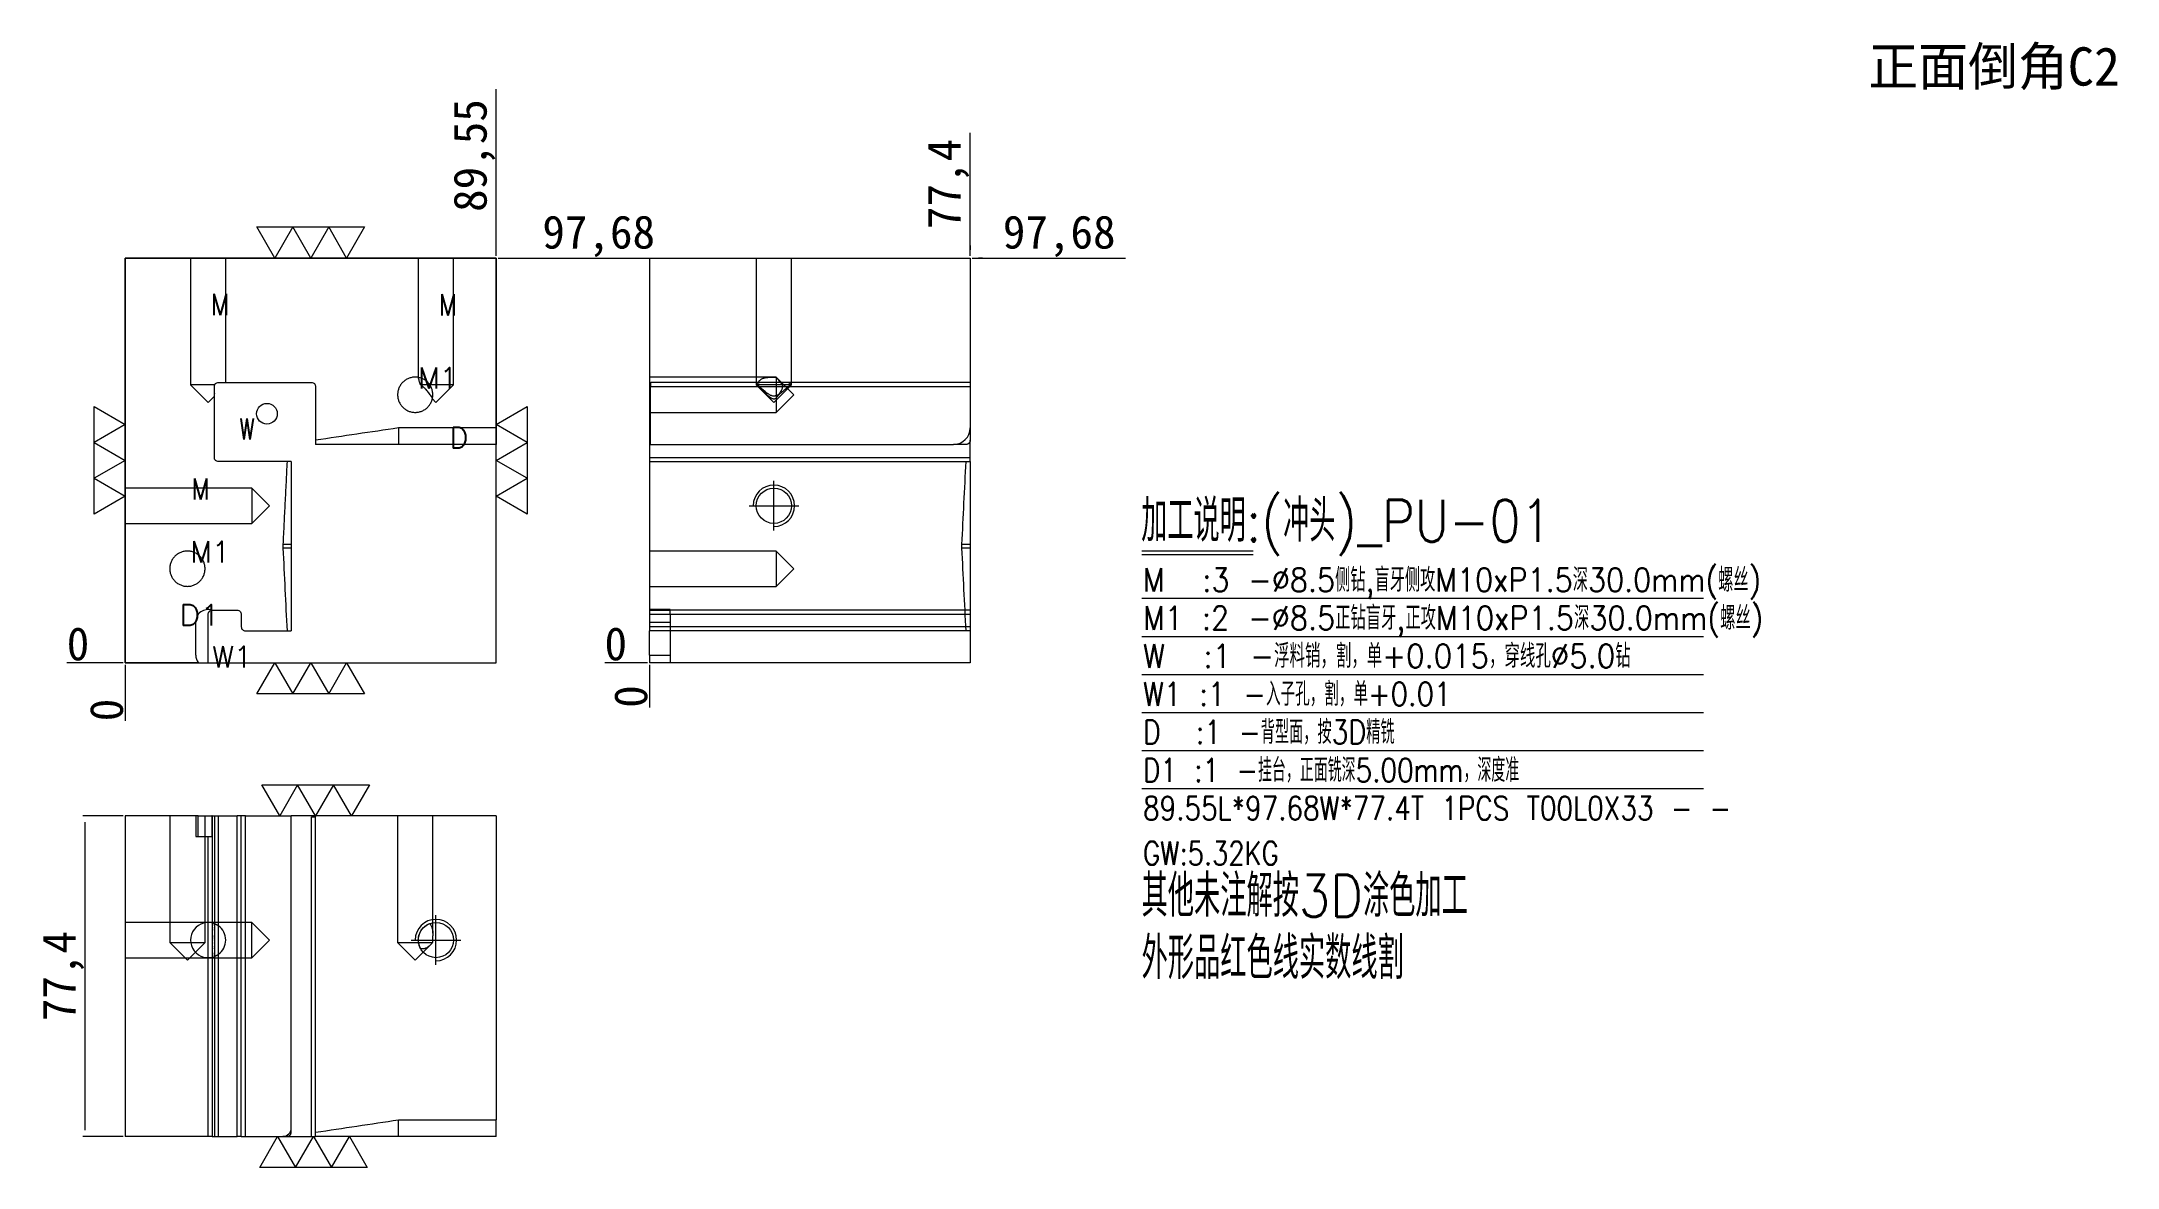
# Model space of a CAD drawing. Header units: millimetres. Extents: x 10315 to 10817, y 54673 to 54944.
import ezdxf
from ezdxf.enums import TextEntityAlignment as Align

# ---------------------------------------------------------------- set-up
doc = ezdxf.new("R2010")
doc.units = ezdxf.units.MM
doc.linetypes.add('CENTER', pattern=[0])
doc.linetypes.add('DASHED', pattern=[0])
for name, color, linetype in [('dim', 4, 'Continuous'), ('PUNCH', 2, 'Continuous'), ('PUNCH_W', 1, 'Continuous')]:
    doc.layers.add(name, color=color, linetype=linetype)
doc.styles.add('_PUG_ERP', font='txt')
doc.styles.add('chinesef_fs', font='txt.shx', dxfattribs={"bigfont": 'gbcbig.shx'})
doc.dimstyles.new('_PUG_ERP', dxfattribs={"dimtxt": 8, "dimasz": 1.5, "dimexe": 0.5, "dimexo": 0.5, "dimgap": 0.5, "dimtad": 1, "dimtxsty": '_PUG_ERP', "dimblk": 'CLOSEDBLANK', "dimcen": 0, "dimclrd": 4, "dimclre": 4, "dimclrt": 3, "dimazin": 3, "dimtfac": 1, "dimtmove": 0, "dimatfit": 3, "dimldrblk": 'CLOSEDBLANK', "dimlwd": 9, "dimlwe": 9})

# ---------------------------------------------------------------- blocks, each defined once
blk = doc.blocks.new('*D733')
at = {"layer": 'Defpoints', "color": 0}
for p in [(10425.09, 54892.19), (10433.34, 54892.19), (10335.54, 54794.51)]:
    blk.add_point(p, dxfattribs=at)
at = {"layer": 'dim', "color": 4, "lineweight": 9}
for p, q in [((10425.59, 54892.19), (10428.09, 54892.19)), ((10428.09, 54892.19), (10430.34, 54892.19)), ((10430.34, 54892.19), (10465.84, 54892.19))]:
    blk.add_line(p, q, dxfattribs=at)
at = {"layer": 'dim', "color": 3, "lineweight": 13, "insert": (10449.84, 54897.45), "char_height": 8, "attachment_point": 5, "style": '_PUG_ERP'}
blk.add_mtext('97,68', dxfattribs=at)
blk = doc.blocks.new('_ClosedBlank')
blk = doc.blocks.new('*D734')
at = {"layer": 'Defpoints', "color": 0}
for p in [(10327.29, 54794.51), (10335.54, 54794.51), (10335.54, 54794.51)]:
    blk.add_point(p, dxfattribs=at)
at = {"layer": 'dim', "color": 4, "lineweight": 9}
blk.add_line((10335.04, 54794.51), (10321.45, 54794.51), dxfattribs=at)
at = {"layer": 'dim', "color": 3, "lineweight": 13, "insert": (10324.12, 54799.01), "char_height": 8, "attachment_point": 5, "style": '_PUG_ERP'}
blk.add_mtext('0', dxfattribs=at)
blk = doc.blocks.new('*D735')
at = {"layer": 'Defpoints', "color": 0}
for p in [(10335.54, 54794.51), (10335.54, 54794.51), (10335.54, 54786.26)]:
    blk.add_point(p, dxfattribs=at)
at = {"layer": 'dim', "color": 4, "lineweight": 9}
blk.add_line((10335.54, 54794.01), (10335.54, 54780.43), dxfattribs=at)
at = {"layer": 'dim', "color": 3, "lineweight": 13, "insert": (10331.04, 54783.09), "char_height": 8, "attachment_point": 5, "rotation": 90, "style": '_PUG_ERP'}
blk.add_mtext('0', dxfattribs=at)
blk = doc.blocks.new('*D736')
at = {"layer": 'Defpoints', "color": 0}
for p in [(10425.09, 54900.44), (10425.09, 54892.19), (10335.54, 54794.51)]:
    blk.add_point(p, dxfattribs=at)
at = {"layer": 'dim', "color": 4, "lineweight": 9}
blk.add_line((10425.09, 54892.69), (10425.09, 54932.94), dxfattribs=at)
at = {"layer": 'dim', "color": 3, "lineweight": 13, "insert": (10419.82, 54916.94), "char_height": 8, "attachment_point": 5, "rotation": 90, "style": '_PUG_ERP'}
blk.add_mtext('89,55', dxfattribs=at)
blk = doc.blocks.new('*D737')
at = {"layer": 'Defpoints', "color": 0}
for p in [(10539.52, 54892.19), (10544.52, 54892.19), (10462.12, 54794.51)]:
    blk.add_point(p, dxfattribs=at)
at = {"layer": 'dim', "color": 4, "lineweight": 9}
for p, q in [((10540.02, 54892.19), (10542.52, 54892.19)), ((10542.52, 54892.19), (10541.52, 54892.19)), ((10541.52, 54892.19), (10577.02, 54892.19))]:
    blk.add_line(p, q, dxfattribs=at)
at = {"layer": 'dim', "color": 3, "lineweight": 13, "insert": (10561.02, 54897.45), "char_height": 8, "attachment_point": 5, "style": '_PUG_ERP'}
blk.add_mtext('97,68', dxfattribs=at)
blk = doc.blocks.new('*D738')
at = {"layer": 'Defpoints', "color": 0}
for p in [(10457.12, 54794.51), (10462.12, 54794.51), (10462.12, 54794.51)]:
    blk.add_point(p, dxfattribs=at)
at = {"layer": 'dim', "color": 4, "lineweight": 9}
blk.add_line((10461.62, 54794.51), (10451.29, 54794.51), dxfattribs=at)
at = {"layer": 'dim', "color": 3, "lineweight": 13, "insert": (10453.96, 54799.01), "char_height": 8, "attachment_point": 5, "style": '_PUG_ERP'}
blk.add_mtext('0', dxfattribs=at)
blk = doc.blocks.new('*D739')
at = {"layer": 'Defpoints', "color": 0}
for p in [(10462.12, 54794.51), (10462.12, 54794.51), (10462.12, 54789.51)]:
    blk.add_point(p, dxfattribs=at)
at = {"layer": 'dim', "color": 4, "lineweight": 9}
blk.add_line((10462.12, 54794.01), (10462.12, 54783.68), dxfattribs=at)
at = {"layer": 'dim', "color": 3, "lineweight": 13, "insert": (10457.62, 54786.34), "char_height": 8, "attachment_point": 5, "rotation": 90, "style": '_PUG_ERP'}
blk.add_mtext('0', dxfattribs=at)
blk = doc.blocks.new('*D740')
at = {"layer": 'Defpoints', "color": 0}
for p in [(10539.52, 54897.19), (10539.52, 54892.19), (10462.12, 54794.51)]:
    blk.add_point(p, dxfattribs=at)
at = {"layer": 'dim', "color": 4, "lineweight": 9}
for p, q in [((10539.52, 54894.19), (10539.52, 54922.45)), ((10539.52, 54892.69), (10539.52, 54895.19)), ((10539.52, 54895.19), (10539.52, 54894.19))]:
    blk.add_line(p, q, dxfattribs=at)
at = {"layer": 'dim', "color": 3, "lineweight": 13, "insert": (10534.26, 54910.07), "char_height": 8, "attachment_point": 5, "rotation": 90, "style": '_PUG_ERP'}
blk.add_mtext('77,4', dxfattribs=at)
blk = doc.blocks.new('*D741')
at = {"layer": 'Defpoints', "color": 0}
for p in [(10325.82, 54757.54), (10335.54, 54757.54), (10335.54, 54680.14)]:
    blk.add_point(p, dxfattribs=at)
at = {"layer": 'PUNCH_W', "color": 4, "lineweight": 9}
for p, q in [((10335.04, 54757.54), (10325.32, 54757.54)), ((10325.82, 54681.64), (10325.82, 54756.04)), ((10335.04, 54680.14), (10325.32, 54680.14))]:
    blk.add_line(p, q, dxfattribs=at)
at = {"layer": 'PUNCH_W', "color": 3, "lineweight": 13, "insert": (10320.56, 54718.84), "char_height": 8, "attachment_point": 5, "rotation": 90, "style": '_PUG_ERP'}
blk.add_mtext('77,4', dxfattribs=at)

msp = doc.modelspace()

# ---------------------------------------------------------------- linework, layer by layer
at = {"layer": 'dim', "color": 8, "linetype": 'Continuous', "lineweight": 18}
for p, q in [((10580.961, 54821.493), (10607.818, 54821.493)), ((10580.961, 54820.645), (10607.818, 54820.645)), ((10580.961, 54810.048), (10716.556, 54810.048)), ((10580.961, 54800.864), (10716.556, 54800.864)), ((10580.961, 54791.681), (10716.556, 54791.681)), ((10580.961, 54782.498), (10716.556, 54782.498)), ((10580.961, 54773.315), (10716.556, 54773.315)), ((10580.961, 54764.132), (10716.556, 54764.132))]:
    msp.add_line(p, q, dxfattribs=at)
at = {"layer": 'dim', "lineweight": 13}
for points in [[(10393.302, 54899.69), (10388.972, 54892.19), (10384.642, 54899.69), (10380.311, 54892.19), (10375.981, 54899.69), (10371.651, 54892.19), (10367.321, 54899.69), (10393.302, 54899.69)], [(10328.036, 54856.341), (10335.536, 54852.011), (10328.036, 54847.681), (10335.536, 54843.351), (10328.036, 54839.021), (10335.536, 54834.69), (10328.036, 54830.36), (10328.036, 54856.341)], [(10432.586, 54830.361), (10425.086, 54834.691), (10432.586, 54839.021), (10425.086, 54843.351), (10432.586, 54847.681), (10425.086, 54852.011), (10432.586, 54856.341), (10432.586, 54830.361)], [(10367.321, 54787.011), (10371.651, 54794.511), (10375.981, 54787.011), (10380.311, 54794.511), (10384.642, 54787.011), (10388.972, 54794.511), (10393.302, 54787.011), (10367.321, 54787.011)], [(10394.471, 54765.04), (10390.141, 54757.54), (10385.811, 54765.04), (10381.481, 54757.54), (10377.15, 54765.04), (10372.82, 54757.54), (10368.49, 54765.04), (10394.471, 54765.04)], [(10367.986, 54672.64), (10372.316, 54680.14), (10376.646, 54672.64), (10380.976, 54680.14), (10385.307, 54672.64), (10389.637, 54680.14), (10393.967, 54672.64), (10367.986, 54672.64)]]:
    msp.add_lwpolyline(points, close=True, dxfattribs=at)
at = {"layer": 'dim', "color": 252, "linetype": 'DASHED', "lineweight": 13, "ltscale": 0.2}
msp.add_lwpolyline([(10335.536, 54794.511), (10425.086, 54794.511), (10425.086, 54892.191), (10335.536, 54892.191)], close=True, dxfattribs=at)
at = {"layer": 'PUNCH', "color": 223, "linetype": 'Continuous', "lineweight": 18}
for p, q in [((10335.536, 54794.511), (10335.536, 54892.19)), ((10335.536, 54892.19), (10425.086, 54892.19)), ((10425.086, 54892.19), (10425.086, 54847.19)), ((10462.124, 54892.19), (10539.524, 54892.19)), ((10462.124, 54892.19), (10462.124, 54847.19)), ((10462.124, 54847.19), (10462.124, 54844.05)), ((10462.124, 54844.05), (10462.124, 54843.05)), ((10462.124, 54843.05), (10462.124, 54802.19)), ((10462.124, 54796.326), (10462.124, 54802.19)), ((10353.147, 54794.511), (10335.536, 54794.511)), ((10353.147, 54794.511), (10355.536, 54794.511)), ((10462.124, 54796.326), (10462.124, 54794.511)), ((10467.124, 54794.511), (10462.124, 54794.511)), ((10539.524, 54794.511), (10467.124, 54794.511)), ((10353.147, 54757.54), (10335.536, 54757.54)), ((10335.536, 54757.54), (10335.536, 54680.14)), ((10353.147, 54757.54), (10356.442, 54757.54)), ((10356.536, 54757.54), (10356.442, 54757.54)), ((10356.536, 54757.54), (10362.536, 54757.54)), ((10363.536, 54757.54), (10362.536, 54757.54)), ((10364.536, 54757.54), (10363.536, 54757.54)), ((10364.536, 54757.54), (10375.586, 54757.54)), ((10381.481, 54757.54), (10375.586, 54757.54)), ((10425.086, 54757.54), (10381.481, 54757.54)), ((10425.086, 54757.54), (10425.086, 54684.14)), ((10425.086, 54680.14), (10425.086, 54684.14))]:
    msp.add_line(p, q, dxfattribs=at)
at = {"layer": 'PUNCH', "color": 5, "linetype": 'DASHED', "lineweight": 13, "ltscale": 0.35253}
for p, q in [((10351.283, 54892.191), (10351.283, 54861.611)), ((10359.789, 54862.162), (10359.789, 54892.191)), ((10406.283, 54892.191), (10406.283, 54863.376)), ((10414.789, 54861.611), (10414.789, 54892.191)), ((10487.871, 54892.191), (10487.871, 54861.611)), ((10496.377, 54861.611), (10496.377, 54892.191)), ((10492.704, 54863.442), (10462.124, 54863.442)), ((10496.957, 54859.189), (10492.704, 54863.442)), ((10492.704, 54863.442), (10492.704, 54863.369)), ((10351.283, 54861.611), (10355.536, 54857.358)), ((10357.143, 54861.611), (10351.283, 54861.611)), ((10355.536, 54857.358), (10357.036, 54858.858)), ((10409.033, 54861.611), (10409.022, 54861.611)), ((10414.789, 54861.611), (10409.033, 54861.611)), ((10410.536, 54857.358), (10414.789, 54861.611)), ((10487.871, 54861.611), (10492.124, 54857.358)), ((10496.377, 54861.611), (10487.871, 54861.611)), ((10492.124, 54857.358), (10496.377, 54861.611)), ((10492.704, 54863.369), (10492.704, 54858.368)), ((10492.704, 54854.936), (10496.957, 54859.189)), ((10409.677, 54858.217), (10410.536, 54857.358)), ((10462.124, 54854.936), (10492.704, 54854.936)), ((10492.704, 54858.368), (10492.704, 54854.936)), ((10366.116, 54836.644), (10335.536, 54836.644)), ((10370.369, 54832.391), (10366.116, 54836.644)), ((10366.116, 54836.644), (10366.116, 54828.138)), ((10366.116, 54828.138), (10370.369, 54832.391)), ((10335.536, 54828.138), (10366.116, 54828.138)), ((10492.704, 54821.444), (10462.124, 54821.444)), ((10496.957, 54817.191), (10492.704, 54821.444)), ((10492.704, 54821.444), (10492.704, 54812.938)), ((10492.704, 54812.938), (10496.957, 54817.191)), ((10462.124, 54812.938), (10492.704, 54812.938)), ((10346.283, 54757.54), (10346.283, 54726.96)), ((10354.789, 54726.96), (10354.789, 54757.54)), ((10401.283, 54757.54), (10401.283, 54726.96)), ((10409.789, 54729.212), (10409.789, 54757.54)), ((10366.116, 54731.793), (10335.536, 54731.793)), ((10370.369, 54727.54), (10366.116, 54731.793)), ((10366.116, 54723.287), (10366.116, 54731.793)), ((10335.536, 54723.287), (10366.116, 54723.287)), ((10346.283, 54726.96), (10350.536, 54722.707)), ((10346.283, 54726.96), (10354.789, 54726.96)), ((10350.536, 54722.707), (10354.789, 54726.96)), ((10366.116, 54723.287), (10370.369, 54727.54)), ((10401.283, 54726.96), (10405.536, 54722.707)), ((10401.283, 54726.96), (10409.709, 54726.96)), ((10405.536, 54722.707), (10409.16, 54726.331))]:
    msp.add_line(p, q, dxfattribs=at)
at = {"layer": 'PUNCH', "color": 2, "linetype": 'Continuous', "lineweight": 18}
for p, q in [((10539.524, 54892.19), (10539.524, 54851.19)), ((10539.524, 54844.05), (10539.524, 54848.19)), ((10539.524, 54843.05), (10539.524, 54844.05)), ((10539.524, 54823.05), (10537.524, 54823.05)), ((10539.524, 54822.19), (10537.524, 54822.19)), ((10539.524, 54823.05), (10539.524, 54822.19)), ((10467.124, 54802.19), (10467.124, 54794.511)), ((10539.524, 54802.19), (10539.524, 54794.511)), ((10353.147, 54752.54), (10355.536, 54752.54)), ((10355.536, 54752.54), (10356.442, 54752.54)), ((10401.476, 54680.14), (10401.476, 54684.14)), ((10355.536, 54680.14), (10335.536, 54680.14)), ((10356.536, 54680.14), (10355.536, 54680.14)), ((10356.536, 54680.14), (10362.536, 54680.14)), ((10363.536, 54680.14), (10362.536, 54680.14)), ((10363.536, 54680.14), (10364.536, 54680.14)), ((10364.536, 54680.14), (10374.586, 54680.14)), ((10374.591, 54680.14), (10374.587, 54680.14)), ((10374.591, 54680.14), (10380.476, 54680.14)), ((10380.476, 54680.14), (10381.476, 54680.14)), ((10425.086, 54680.14), (10401.476, 54680.14))]:
    msp.add_line(p, q, dxfattribs=at)
at = {"layer": 'PUNCH', "color": 5, "linetype": 'Continuous', "lineweight": 18}
msp.add_line((10409.022, 54861.611), (10406.831, 54861.611), dxfattribs=at)
at = {"layer": 'PUNCH', "color": 155, "linetype": 'DASHED', "lineweight": 13, "ltscale": 0.35253}
for p, q in [((10462.384, 54861.162), (10462.124, 54861.162)), ((10462.284, 54862.162), (10462.284, 54847.19)), ((10462.384, 54861.162), (10539.524, 54861.162)), ((10425.086, 54851.19), (10401.476, 54851.19)), ((10373.586, 54823.05), (10373.586, 54822.19)), ((10462.124, 54806.19), (10539.524, 54806.19)), ((10462.124, 54804.326), (10467.124, 54804.326)), ((10539.524, 54803.19), (10462.124, 54803.19)), ((10358.036, 54680.14), (10358.036, 54757.54))]:
    msp.add_line(p, q, dxfattribs=at)
at = {"layer": 'PUNCH', "color": 2, "linetype": 'DASHED', "lineweight": 13, "ltscale": 0.35253}
for p, q in [((10401.476, 54851.19), (10401.476, 54847.19)), ((10375.586, 54823.05), (10373.586, 54823.05)), ((10375.586, 54822.19), (10373.586, 54822.19)), ((10467.124, 54807.186), (10467.124, 54807.326)), ((10467.124, 54806.19), (10467.124, 54807.186)), ((10467.124, 54806.19), (10467.124, 54802.19)), ((10352.536, 54752.54), (10353.147, 54752.54)), ((10374.586, 54680.14), (10374.591, 54680.14))]:
    msp.add_line(p, q, dxfattribs=at)
at = {"layer": 'PUNCH', "color": 155, "linetype": 'Continuous', "lineweight": 18}
for p, q in [((10462.124, 54844.05), (10539.524, 54844.05)), ((10537.524, 54822.19), (10537.524, 54823.05)), ((10462.124, 54796.326), (10467.124, 54796.326)), ((10356.536, 54757.54), (10356.536, 54680.14)), ((10362.536, 54680.14), (10362.536, 54757.54)), ((10364.536, 54680.14), (10364.536, 54757.54)), ((10380.476, 54680.14), (10380.476, 54757.28)), ((10401.476, 54684.14), (10425.086, 54684.14))]:
    msp.add_line(p, q, dxfattribs=at)
at = {"layer": 'PUNCH', "color": 31, "linetype": 'Continuous', "lineweight": 18}
for p, q in [((10352.536, 54796.326), (10352.536, 54804.326)), ((10353.147, 54752.54), (10353.147, 54757.54)), ((10356.442, 54757.54), (10356.442, 54752.54))]:
    msp.add_line(p, q, dxfattribs=at)
at = {"layer": 'PUNCH', "color": 31, "linetype": 'DASHED', "lineweight": 13, "ltscale": 0.35253}
for p, q in [((10467.124, 54807.326), (10462.124, 54807.326)), ((10352.536, 54757.54), (10352.536, 54752.54))]:
    msp.add_line(p, q, dxfattribs=at)
at = {"layer": 'PUNCH', "color": 42, "linetype": 'Continuous', "lineweight": 18}
msp.add_circle((10369.736, 54854.611), 2.5, dxfattribs=at)
at = {"layer": 'PUNCH', "color": 30, "linetype": 'DASHED', "lineweight": 13, "ltscale": 0.35253}
for centre in [(10492.124, 54832.391), (10410.536, 54727.54)]:
    msp.add_circle(centre, 4.253, dxfattribs=at)
at = {"layer": 'PUNCH', "color": 2, "linetype": 'Continuous', "lineweight": 18}
msp.add_arc((10535.524, 54851.19), 4, 270, 0, dxfattribs=at)
at = {"layer": 'PUNCH', "color": 30, "linetype": 'DASHED', "lineweight": 13, "ltscale": 0.35253}
for centre in [(10492.124, 54832.391), (10410.536, 54727.54)]:
    msp.add_arc(centre, 5, 270, 180, dxfattribs=at)
at = {"layer": 'PUNCH', "color": 31, "linetype": 'Continuous', "lineweight": 18}
for centre, start, end in [((10355.536, 54804.326), 72.42673, 180), ((10355.536, 54796.326), 180, 217.21551)]:
    msp.add_arc(centre, 3, start, end, dxfattribs=at)
at = {"layer": 'PUNCH', "color": 5, "linetype": 'DASHED', "lineweight": 13, "ltscale": 0.35253}
msp.add_arc((10355.536, 54727.54), 4.253, 306.00309, 53.99691, dxfattribs=at)
at = {"layer": 'PUNCH', "color": 2, "linetype": 'DASHED', "lineweight": 13, "ltscale": 0.35253}
msp.add_arc((10373.586, 54682.14), 2, 270, 0, dxfattribs=at)
at = {"layer": 'PUNCH', "color": 5, "linetype": 'Continuous', "lineweight": 18}
for points, knots in [([(10409.789, 54859.189), (10409.789, 54859.049), (10409.776, 54858.771), (10409.715, 54858.358), (10409.613, 54857.953), (10409.472, 54857.559), (10409.293, 54857.18), (10409.079, 54856.822), (10408.83, 54856.487), (10408.548, 54856.177), (10408.239, 54855.896), (10407.904, 54855.647), (10407.545, 54855.432), (10407.167, 54855.254), (10406.773, 54855.112), (10406.368, 54855.01), (10405.955, 54854.95), (10405.536, 54854.93), (10405.118, 54854.949), (10404.705, 54855.01), (10404.3, 54855.112), (10403.906, 54855.254), (10403.528, 54855.432), (10403.169, 54855.646), (10402.834, 54855.895), (10402.524, 54856.177), (10402.243, 54856.487), (10401.994, 54856.822), (10401.779, 54857.18), (10401.601, 54857.559), (10401.459, 54857.953), (10401.358, 54858.358), (10401.297, 54858.771), (10401.277, 54859.189), (10401.297, 54859.607), (10401.357, 54860.02), (10401.459, 54860.425), (10401.601, 54860.819), (10401.779, 54861.198), (10401.994, 54861.556), (10402.243, 54861.891), (10402.524, 54862.201), (10402.834, 54862.483), (10403.169, 54862.732), (10403.527, 54862.946), (10403.906, 54863.125), (10404.3, 54863.266), (10404.705, 54863.368), (10405.118, 54863.429), (10405.536, 54863.449), (10405.954, 54863.429), (10406.367, 54863.368), (10406.772, 54863.266), (10407.166, 54863.125), (10407.545, 54862.946), (10407.903, 54862.732), (10408.238, 54862.483), (10408.548, 54862.201), (10408.83, 54861.892), (10409.079, 54861.557), (10409.293, 54861.198), (10409.472, 54860.819), (10409.613, 54860.425), (10409.715, 54860.021), (10409.776, 54859.608), (10409.789, 54859.329), (10409.789, 54859.189)], [0, 0, 0, 0, 0.0156975, 0.0312449, 0.0467948, 0.0624998, 0.0781937, 0.0937398, 0.109291, 0.1249998, 0.1406937, 0.1562398, 0.171791, 0.1874998, 0.2031937, 0.2187398, 0.234291, 0.2499998, 0.2656937, 0.2812398, 0.296791, 0.3124998, 0.3281937, 0.3437398, 0.359291, 0.3749998, 0.3906937, 0.4062398, 0.421791, 0.4374998, 0.4531937, 0.4687398, 0.484291, 0.4999998, 0.5156937, 0.5312398, 0.546791, 0.5624998, 0.5781937, 0.5937398, 0.609291, 0.6249998, 0.6406937, 0.6562398, 0.671791, 0.6874998, 0.7031937, 0.7187398, 0.734291, 0.7499998, 0.7656937, 0.7812398, 0.796791, 0.8124998, 0.8281937, 0.8437398, 0.859291, 0.8749998, 0.8906937, 0.9062398, 0.921791, 0.9374998, 0.9531975, 0.9687449, 0.9842948, 1, 1, 1, 1]), ([(10406.831, 54861.611), (10406.77, 54861.767), (10406.711, 54861.918), (10406.604, 54862.216), (10406.555, 54862.362), (10406.468, 54862.652), (10406.431, 54862.796), (10406.367, 54863.083), (10406.342, 54863.226), (10406.323, 54863.369)], [0, 0, 0, 0, 0.25, 0.25, 0.5, 0.5, 0.75, 0.75, 1, 1, 1, 1]), ([(10409.702, 54858.379), (10409.661, 54858.444), (10409.619, 54858.508), (10409.532, 54858.643), (10409.486, 54858.712), (10409.348, 54858.919), (10409.253, 54859.058), (10409.055, 54859.337), (10408.953, 54859.477), (10408.739, 54859.754), (10408.627, 54859.892), (10408.393, 54860.168), (10408.27, 54860.305), (10408.108, 54860.477), (10408.075, 54860.511), (10408.025, 54860.562), (10408.008, 54860.58), (10407.974, 54860.614), (10407.89, 54860.699), (10407.803, 54860.783), (10407.591, 54860.982), (10407.445, 54861.112), (10407.256, 54861.271), (10407.218, 54861.302), (10407.141, 54861.365), (10407.103, 54861.397), (10406.986, 54861.49), (10406.909, 54861.551), (10406.831, 54861.611)], [0, 0, 0, 0, 0.05934, 0.05934, 0.1220507, 0.1220507, 0.247472, 0.247472, 0.3728933, 0.3728933, 0.4983147, 0.4983147, 0.623736, 0.623736, 0.6550913, 0.6550913, 0.670769, 0.670769, 0.6864467, 0.7491573, 0.7491573, 0.8745787, 0.8745787, 0.905934, 0.905934, 0.9372893, 0.9372893, 1, 1, 1, 1]), ([(10354.789, 54817.191), (10354.789, 54817.051), (10354.776, 54816.773), (10354.715, 54816.36), (10354.613, 54815.955), (10354.472, 54815.561), (10354.293, 54815.182), (10354.079, 54814.824), (10353.83, 54814.489), (10353.549, 54814.179), (10353.239, 54813.898), (10352.904, 54813.649), (10352.545, 54813.434), (10352.167, 54813.256), (10351.773, 54813.114), (10351.368, 54813.012), (10350.955, 54812.952), (10350.537, 54812.932), (10350.118, 54812.951), (10349.705, 54813.012), (10349.301, 54813.114), (10348.906, 54813.256), (10348.528, 54813.434), (10348.169, 54813.648), (10347.834, 54813.897), (10347.524, 54814.179), (10347.243, 54814.489), (10346.994, 54814.824), (10346.78, 54815.182), (10346.601, 54815.561), (10346.459, 54815.955), (10346.358, 54816.36), (10346.297, 54816.773), (10346.277, 54817.191), (10346.297, 54817.609), (10346.358, 54818.022), (10346.459, 54818.427), (10346.601, 54818.821), (10346.779, 54819.2), (10346.994, 54819.558), (10347.243, 54819.893), (10347.524, 54820.203), (10347.834, 54820.485), (10348.169, 54820.734), (10348.527, 54820.948), (10348.906, 54821.127), (10349.3, 54821.268), (10349.705, 54821.37), (10350.118, 54821.431), (10350.536, 54821.451), (10350.955, 54821.431), (10351.367, 54821.37), (10351.772, 54821.268), (10352.166, 54821.127), (10352.545, 54820.948), (10352.903, 54820.734), (10353.238, 54820.485), (10353.548, 54820.203), (10353.83, 54819.894), (10354.079, 54819.559), (10354.293, 54819.2), (10354.472, 54818.821), (10354.613, 54818.427), (10354.715, 54818.023), (10354.776, 54817.61), (10354.789, 54817.331), (10354.789, 54817.191)], [0, 0, 0, 0, 0.0156975, 0.0312449, 0.0467948, 0.0624998, 0.0781937, 0.0937398, 0.109291, 0.1249998, 0.1406937, 0.1562398, 0.171791, 0.1874998, 0.2031937, 0.2187398, 0.234291, 0.2499998, 0.2656937, 0.2812398, 0.296791, 0.3124998, 0.3281937, 0.3437398, 0.359291, 0.3749998, 0.3906937, 0.4062398, 0.421791, 0.4374998, 0.4531937, 0.4687398, 0.484291, 0.4999998, 0.5156937, 0.5312398, 0.546791, 0.5624998, 0.5781937, 0.5937398, 0.609291, 0.6249998, 0.6406937, 0.6562398, 0.671791, 0.6874998, 0.7031937, 0.7187398, 0.734291, 0.7499998, 0.7656937, 0.7812398, 0.796791, 0.8124998, 0.8281937, 0.8437398, 0.859291, 0.8749998, 0.8906937, 0.9062398, 0.921791, 0.9374998, 0.9531975, 0.9687449, 0.9842948, 1, 1, 1, 1])]:
    msp.add_open_spline(points, degree=3, knots=knots, dxfattribs=at)
at = {"layer": 'PUNCH', "color": 5, "linetype": 'DASHED', "lineweight": 13, "ltscale": 0.35253}
for points, knots in [([(10406.323, 54863.369), (10406.305, 54863.372), (10406.293, 54863.374), (10406.285, 54863.376), (10406.283, 54863.376), (10406.283, 54863.376)], [0, 0, 0, 0, 0.6723907, 0.6723907, 1, 1, 1, 1]), ([(10492.704, 54863.369), (10492.574, 54863.372), (10492.444, 54863.374), (10492.185, 54863.376), (10491.926, 54863.376), (10491.668, 54863.372), (10491.475, 54863.367), (10491.41, 54863.365), (10491.314, 54863.361), (10491.282, 54863.36), (10491.218, 54863.358), (10491.058, 54863.35), (10490.903, 54863.341), (10490.658, 54863.322), (10490.538, 54863.31), (10490.302, 54863.283), (10490.186, 54863.266), (10490.044, 54863.242), (10490.016, 54863.237), (10489.96, 54863.226), (10489.877, 54863.21), (10489.796, 54863.191), (10489.639, 54863.152), (10489.538, 54863.122), (10489.345, 54863.053), (10489.252, 54863.015), (10489.121, 54862.949), (10489.078, 54862.926), (10489.015, 54862.889), (10488.995, 54862.876), (10488.954, 54862.85), (10488.855, 54862.784), (10488.765, 54862.709), (10488.632, 54862.58), (10488.571, 54862.51), (10488.487, 54862.396), (10488.461, 54862.357), (10488.41, 54862.275), (10488.386, 54862.232), (10488.317, 54862.102), (10488.277, 54862.01), (10488.205, 54861.817), (10488.173, 54861.716), (10488.146, 54861.611)], [0, 0, 0, 0, 0.0625, 0.0625, 0.125, 0.1875, 0.1875, 0.21875, 0.21875, 0.234375, 0.234375, 0.25, 0.3125, 0.3125, 0.375, 0.375, 0.4375, 0.4375, 0.453125, 0.453125, 0.46875, 0.5, 0.5, 0.5625, 0.5625, 0.625, 0.625, 0.65625, 0.65625, 0.671875, 0.671875, 0.6875, 0.75, 0.75, 0.8125, 0.8125, 0.84375, 0.84375, 0.875, 0.875, 0.9375, 0.9375, 1, 1, 1, 1]), ([(10488.146, 54861.611), (10488.215, 54861.525), (10488.287, 54861.438), (10488.436, 54861.263), (10488.513, 54861.175), (10488.671, 54860.997), (10488.751, 54860.909), (10488.913, 54860.732), (10488.995, 54860.643), (10489.245, 54860.378), (10489.416, 54860.201), (10489.676, 54859.937), (10489.764, 54859.849), (10489.942, 54859.673), (10490.032, 54859.585), (10490.168, 54859.454), (10490.214, 54859.411), (10490.306, 54859.324), (10490.352, 54859.281), (10490.491, 54859.153), (10490.585, 54859.068), (10490.728, 54858.944), (10490.776, 54858.903), (10490.873, 54858.823), (10490.922, 54858.783), (10491.021, 54858.705), (10491.071, 54858.667), (10491.172, 54858.593), (10491.224, 54858.558), (10491.328, 54858.489), (10491.381, 54858.456), (10491.49, 54858.395), (10491.546, 54858.366), (10491.632, 54858.327), (10491.661, 54858.315), (10491.705, 54858.298), (10491.72, 54858.292), (10491.75, 54858.282), (10491.765, 54858.277), (10491.842, 54858.253), (10491.903, 54858.238), (10492.028, 54858.22), (10492.092, 54858.216), (10492.172, 54858.218), (10492.188, 54858.219), (10492.22, 54858.222), (10492.268, 54858.226), (10492.315, 54858.234), (10492.408, 54858.253), (10492.469, 54858.271), (10492.559, 54858.303), (10492.588, 54858.315), (10492.647, 54858.34), (10492.676, 54858.354), (10492.704, 54858.368)], [0, 0, 0, 0, 0.0625, 0.0625, 0.125, 0.125, 0.1875, 0.1875, 0.25, 0.25, 0.375, 0.375, 0.4375, 0.4375, 0.5, 0.5, 0.53125, 0.53125, 0.5625, 0.5625, 0.625, 0.625, 0.65625, 0.65625, 0.6875, 0.6875, 0.71875, 0.71875, 0.75, 0.75, 0.78125, 0.78125, 0.8125, 0.8125, 0.828125, 0.828125, 0.8359375, 0.8359375, 0.84375, 0.84375, 0.875, 0.875, 0.90625, 0.90625, 0.9140625, 0.9140625, 0.921875, 0.9375, 0.9375, 0.96875, 0.96875, 0.984375, 0.984375, 1, 1, 1, 1]), ([(10488.186, 54861.611), (10488.195, 54861.656), (10488.206, 54861.698), (10488.231, 54861.779), (10488.244, 54861.816), (10488.267, 54861.869), (10488.276, 54861.886), (10488.293, 54861.919), (10488.301, 54861.934), (10488.329, 54861.978), (10488.349, 54862.004), (10488.381, 54862.039), (10488.392, 54862.05), (10488.415, 54862.07), (10488.426, 54862.079), (10488.462, 54862.104), (10488.487, 54862.118), (10488.527, 54862.135), (10488.54, 54862.14), (10488.567, 54862.148), (10488.581, 54862.151), (10488.624, 54862.159), (10488.653, 54862.162), (10488.683, 54862.162)], [0, 0, 0, 0, 0.125, 0.125, 0.25, 0.25, 0.3125, 0.3125, 0.375, 0.375, 0.5, 0.5, 0.5625, 0.5625, 0.625, 0.625, 0.75, 0.75, 0.8125, 0.8125, 0.875, 0.875, 1, 1, 1, 1]), ([(10494.211, 54861.611), (10494.103, 54861.767), (10493.988, 54861.918), (10493.75, 54862.216), (10493.626, 54862.362), (10493.372, 54862.652), (10493.242, 54862.796), (10492.976, 54863.083), (10492.841, 54863.226), (10492.704, 54863.369)], [0, 0, 0, 0, 0.25, 0.25, 0.5, 0.5, 0.75, 0.75, 1, 1, 1, 1]), ([(10492.704, 54858.368), (10492.76, 54858.436), (10492.816, 54858.505), (10492.925, 54858.643), (10492.979, 54858.712), (10493.138, 54858.919), (10493.24, 54859.058), (10493.438, 54859.337), (10493.532, 54859.477), (10493.709, 54859.754), (10493.791, 54859.892), (10493.942, 54860.168), (10494.009, 54860.305), (10494.081, 54860.477), (10494.095, 54860.511), (10494.115, 54860.562), (10494.121, 54860.58), (10494.133, 54860.614), (10494.163, 54860.699), (10494.188, 54860.783), (10494.237, 54860.982), (10494.255, 54861.112), (10494.257, 54861.271), (10494.257, 54861.302), (10494.254, 54861.365), (10494.251, 54861.397), (10494.239, 54861.49), (10494.227, 54861.551), (10494.211, 54861.611)], [0, 0, 0, 0, 0.0625, 0.0625, 0.125, 0.125, 0.25, 0.25, 0.375, 0.375, 0.5, 0.5, 0.625, 0.625, 0.65625, 0.65625, 0.671875, 0.671875, 0.6875, 0.75, 0.75, 0.875, 0.875, 0.90625, 0.90625, 0.9375, 0.9375, 1, 1, 1, 1]), ([(10495.565, 54862.162), (10495.595, 54862.162), (10495.624, 54862.159), (10495.68, 54862.149), (10495.708, 54862.141), (10495.747, 54862.124), (10495.76, 54862.118), (10495.785, 54862.104), (10495.798, 54862.096), (10495.834, 54862.07), (10495.856, 54862.05), (10495.899, 54862.005), (10495.919, 54861.979), (10495.946, 54861.935), (10495.955, 54861.919), (10495.968, 54861.895), (10495.972, 54861.887), (10495.98, 54861.87), (10496, 54861.826), (10496.017, 54861.779), (10496.042, 54861.699), (10496.053, 54861.656), (10496.062, 54861.611)], [0, 0, 0, 0, 0.125, 0.125, 0.25, 0.25, 0.3125, 0.3125, 0.375, 0.375, 0.5, 0.5, 0.625, 0.625, 0.6875, 0.6875, 0.71875, 0.71875, 0.75, 0.875, 0.875, 1, 1, 1, 1]), ([(10409.677, 54858.217), (10409.677, 54858.217), (10409.677, 54858.218), (10409.677, 54858.218), (10409.677, 54858.219), (10409.678, 54858.222), (10409.679, 54858.226), (10409.681, 54858.234), (10409.685, 54858.253), (10409.689, 54858.271), (10409.696, 54858.303), (10409.699, 54858.315), (10409.704, 54858.34), (10409.707, 54858.354), (10409.709, 54858.368)], [0, 0, 0, 0, 0.0510444, 0.0510444, 0.130124, 0.130124, 0.2092036, 0.3673629, 0.3673629, 0.6836815, 0.6836815, 0.8418407, 0.8418407, 1, 1, 1, 1]), ([(10357.143, 54731.478), (10357.166, 54731.468), (10357.191, 54731.458), (10357.248, 54731.433), (10357.279, 54731.42), (10357.329, 54731.396), (10357.347, 54731.388), (10357.383, 54731.371), (10357.401, 54731.362), (10357.457, 54731.335), (10357.495, 54731.315), (10357.555, 54731.283), (10357.576, 54731.272), (10357.617, 54731.249), (10357.638, 54731.237), (10357.7, 54731.202), (10357.742, 54731.177), (10357.805, 54731.137), (10357.826, 54731.124), (10357.869, 54731.096), (10357.89, 54731.082), (10357.953, 54731.04), (10357.995, 54731.01), (10358.036, 54730.98)], [0, 0, 0, 0, 0.125, 0.125, 0.25, 0.25, 0.3125, 0.3125, 0.375, 0.375, 0.5, 0.5, 0.5625, 0.5625, 0.625, 0.625, 0.75, 0.75, 0.8125, 0.8125, 0.875, 0.875, 1, 1, 1, 1]), ([(10406.323, 54726.96), (10406.305, 54727.09), (10406.293, 54727.219), (10406.282, 54727.479), (10406.282, 54727.737), (10406.306, 54727.996), (10406.333, 54728.189), (10406.343, 54728.253), (10406.361, 54728.35), (10406.367, 54728.382), (10406.381, 54728.446), (10406.416, 54728.605), (10406.46, 54728.761), (10406.542, 54729.006), (10406.588, 54729.126), (10406.691, 54729.362), (10406.748, 54729.478), (10406.826, 54729.62), (10406.842, 54729.648), (10406.875, 54729.704), (10406.924, 54729.787), (10406.976, 54729.867), (10407.083, 54730.025), (10407.158, 54730.126), (10407.315, 54730.319), (10407.397, 54730.411), (10407.525, 54730.543), (10407.568, 54730.586), (10407.634, 54730.649), (10407.656, 54730.669), (10407.701, 54730.71), (10407.813, 54730.809), (10407.926, 54730.899), (10408.106, 54731.032), (10408.196, 54731.093), (10408.331, 54731.176), (10408.375, 54731.203), (10408.464, 54731.254), (10408.508, 54731.278), (10408.638, 54731.347), (10408.722, 54731.387), (10408.882, 54731.459), (10408.959, 54731.49), (10409.033, 54731.518)], [0, 0, 0, 0, 0.0625, 0.0625, 0.125, 0.1875, 0.1875, 0.21875, 0.21875, 0.234375, 0.234375, 0.25, 0.3125, 0.3125, 0.375, 0.375, 0.4375, 0.4375, 0.453125, 0.453125, 0.46875, 0.5, 0.5, 0.5625, 0.5625, 0.625, 0.625, 0.65625, 0.65625, 0.671875, 0.671875, 0.6875, 0.75, 0.75, 0.8125, 0.8125, 0.84375, 0.84375, 0.875, 0.875, 0.9375, 0.9375, 1, 1, 1, 1]), ([(10409.033, 54731.518), (10409.092, 54731.449), (10409.148, 54731.376), (10409.251, 54731.228), (10409.299, 54731.151), (10409.387, 54730.993), (10409.427, 54730.913), (10409.501, 54730.751), (10409.534, 54730.668), (10409.624, 54730.419), (10409.671, 54730.248), (10409.724, 54729.987), (10409.739, 54729.899), (10409.763, 54729.722), (10409.772, 54729.632), (10409.781, 54729.495), (10409.784, 54729.45), (10409.787, 54729.358), (10409.789, 54729.312), (10409.79, 54729.172), (10409.788, 54729.079), (10409.782, 54728.936), (10409.78, 54728.888), (10409.774, 54728.791), (10409.77, 54728.742), (10409.762, 54728.643), (10409.757, 54728.593), (10409.748, 54728.491), (10409.742, 54728.44), (10409.731, 54728.336), (10409.726, 54728.283), (10409.715, 54728.174), (10409.709, 54728.118), (10409.701, 54728.032), (10409.698, 54728.003), (10409.695, 54727.959), (10409.694, 54727.944), (10409.691, 54727.914), (10409.69, 54727.898), (10409.685, 54727.822), (10409.682, 54727.76), (10409.677, 54727.635), (10409.676, 54727.572), (10409.677, 54727.492), (10409.677, 54727.476), (10409.678, 54727.444), (10409.679, 54727.396), (10409.681, 54727.349), (10409.685, 54727.256), (10409.689, 54727.195), (10409.696, 54727.105), (10409.699, 54727.076), (10409.704, 54727.017), (10409.707, 54726.988), (10409.709, 54726.96)], [0, 0, 0, 0, 0.0625, 0.0625, 0.125, 0.125, 0.1875, 0.1875, 0.25, 0.25, 0.375, 0.375, 0.4375, 0.4375, 0.5, 0.5, 0.53125, 0.53125, 0.5625, 0.5625, 0.625, 0.625, 0.65625, 0.65625, 0.6875, 0.6875, 0.71875, 0.71875, 0.75, 0.75, 0.78125, 0.78125, 0.8125, 0.8125, 0.828125, 0.828125, 0.8359375, 0.8359375, 0.84375, 0.84375, 0.875, 0.875, 0.90625, 0.90625, 0.9140625, 0.9140625, 0.921875, 0.9375, 0.9375, 0.96875, 0.96875, 0.984375, 0.984375, 1, 1, 1, 1]), ([(10358.036, 54724.099), (10357.995, 54724.069), (10357.953, 54724.04), (10357.869, 54723.983), (10357.827, 54723.956), (10357.764, 54723.917), (10357.743, 54723.904), (10357.701, 54723.879), (10357.679, 54723.866), (10357.617, 54723.83), (10357.576, 54723.807), (10357.496, 54723.765), (10357.458, 54723.745), (10357.402, 54723.718), (10357.383, 54723.709), (10357.357, 54723.696), (10357.348, 54723.692), (10357.33, 54723.684), (10357.287, 54723.664), (10357.248, 54723.646), (10357.191, 54723.622), (10357.166, 54723.611), (10357.143, 54723.602)], [0, 0, 0, 0, 0.125, 0.125, 0.25, 0.25, 0.3125, 0.3125, 0.375, 0.375, 0.5, 0.5, 0.625, 0.625, 0.6875, 0.6875, 0.71875, 0.71875, 0.75, 0.875, 0.875, 1, 1, 1, 1]), ([(10406.831, 54725.453), (10406.77, 54725.561), (10406.711, 54725.676), (10406.604, 54725.914), (10406.555, 54726.038), (10406.468, 54726.292), (10406.431, 54726.422), (10406.367, 54726.687), (10406.342, 54726.823), (10406.323, 54726.96)], [0, 0, 0, 0, 0.25, 0.25, 0.5, 0.5, 0.75, 0.75, 1, 1, 1, 1]), ([(10409.709, 54726.96), (10409.665, 54726.904), (10409.621, 54726.848), (10409.532, 54726.739), (10409.486, 54726.685), (10409.348, 54726.526), (10409.253, 54726.423), (10409.055, 54726.226), (10408.953, 54726.132), (10408.739, 54725.955), (10408.627, 54725.872), (10408.393, 54725.722), (10408.27, 54725.654), (10408.108, 54725.582), (10408.075, 54725.569), (10408.025, 54725.549), (10408.008, 54725.543), (10407.974, 54725.53), (10407.89, 54725.501), (10407.803, 54725.476), (10407.591, 54725.427), (10407.445, 54725.409), (10407.256, 54725.406), (10407.218, 54725.407), (10407.141, 54725.41), (10407.103, 54725.413), (10406.986, 54725.424), (10406.909, 54725.436), (10406.831, 54725.453)], [0, 0, 0, 0, 0.0625, 0.0625, 0.125, 0.125, 0.25, 0.25, 0.375, 0.375, 0.5, 0.5, 0.625, 0.625, 0.65625, 0.65625, 0.671875, 0.671875, 0.6875, 0.75, 0.75, 0.875, 0.875, 0.90625, 0.90625, 0.9375, 0.9375, 1, 1, 1, 1])]:
    msp.add_open_spline(points, degree=3, knots=knots, dxfattribs=at)
msp.add_open_spline([(10409.709, 54858.368), (10409.707, 54858.372), (10409.705, 54858.375), (10409.702, 54858.379)], degree=3, dxfattribs=at)
at = {"layer": 'PUNCH', "color": 155, "linetype": 'DASHED', "lineweight": 13, "ltscale": 0.35253}
for points, degree in [([(10401.476, 54851.19), (10394.81, 54850.19), (10388.143, 54849.19), (10381.476, 54848.19)], 3), ([(10374.591, 54843.05), (10373.586, 54823.05)], 1), ([(10373.586, 54822.19), (10373.92, 54815.523), (10374.253, 54808.857), (10374.586, 54802.19)], 3)]:
    msp.add_open_spline(points, degree=degree, dxfattribs=at)
at = {"layer": 'PUNCH', "color": 2, "linetype": 'Continuous', "lineweight": 18}
for points, degree in [([(10539.524, 54851.19), (10539.524, 54850.19), (10539.524, 54849.19), (10539.524, 54848.19)], 3), ([(10539.524, 54843.05), (10539.524, 54823.05)], 1), ([(10539.524, 54822.19), (10539.524, 54815.523), (10539.524, 54808.857), (10539.524, 54802.19)], 3), ([(10401.476, 54680.14), (10394.81, 54680.14), (10388.143, 54680.14), (10381.476, 54680.14)], 3)]:
    msp.add_open_spline(points, degree=degree, dxfattribs=at)
at = {"layer": 'PUNCH', "color": 155, "linetype": 'Continuous', "lineweight": 18}
for points in [[(10537.524, 54823.05), (10537.857, 54829.717), (10538.191, 54836.383), (10538.524, 54843.05)], [(10538.524, 54802.19), (10538.191, 54808.857), (10537.857, 54815.523), (10537.524, 54822.19)], [(10381.476, 54681.14), (10388.143, 54682.14), (10394.81, 54683.14), (10401.476, 54684.14)]]:
    msp.add_open_spline(points, degree=3, dxfattribs=at)
at = {"layer": 'PUNCH', "color": 2, "linetype": 'DASHED', "lineweight": 13, "ltscale": 0.35253}
msp.add_open_spline([(10374.587, 54680.14), (10373.608, 54680.14)], degree=1, dxfattribs=at)
at = {"layer": 'PUNCH_W', "color": 1, "linetype": 'DASHED', "lineweight": 13, "ltscale": 0.35253}
for p, q in [((10462.124, 54862.162), (10462.284, 54862.162)), ((10462.284, 54862.162), (10462.384, 54862.162)), ((10462.384, 54861.162), (10462.384, 54862.162)), ((10539.524, 54862.162), (10462.384, 54862.162)), ((10539.524, 54807.19), (10462.124, 54807.19)), ((10462.124, 54807.186), (10467.124, 54807.186)), ((10357.036, 54757.54), (10357.036, 54680.14))]:
    msp.add_line(p, q, dxfattribs=at)
at = {"layer": 'PUNCH_W', "color": 1, "linetype": 'Continuous', "lineweight": 18}
for p, q in [((10381.481, 54847.19), (10381.476, 54847.19)), ((10462.124, 54847.19), (10535.524, 54847.19)), ((10462.124, 54843.05), (10538.524, 54843.05)), ((10538.524, 54802.19), (10462.124, 54802.19)), ((10363.536, 54680.14), (10363.536, 54757.54)), ((10375.586, 54681.14), (10375.586, 54757.54)), ((10380.476, 54757.28), (10381.476, 54757.28)), ((10381.476, 54681.14), (10381.476, 54757.38)), ((10355.536, 54680.14), (10355.536, 54752.54))]:
    msp.add_line(p, q, dxfattribs=at)
at = {"layer": 'PUNCH_W', "color": 6, "linetype": 'Continuous', "lineweight": 18}
for p, q in [((10425.086, 54847.19), (10381.481, 54847.19)), ((10375.586, 54843.05), (10375.586, 54802.19))]:
    msp.add_line(p, q, dxfattribs=at)
at = {"layer": 'PUNCH_W', "color": 1, "linetype": 'CENTER', "lineweight": 13, "ltscale": 0.35253}
for p, q in [((10492.124, 54826.391), (10492.124, 54838.391)), ((10486.124, 54832.391), (10498.124, 54832.391)), ((10410.536, 54721.54), (10410.536, 54733.54)), ((10404.536, 54727.54), (10416.536, 54727.54))]:
    msp.add_line(p, q, dxfattribs=at)
at = {"layer": 'PUNCH_W', "color": 1, "lineweight": 13}
for points in [[(10375.586, 54843.05), (10358.036, 54843.05, -0.4142136), (10357.036, 54844.05), (10357.036, 54861.162, -0.4142136), (10358.036, 54862.162), (10380.476, 54862.162, -0.4142136), (10381.476, 54861.162), (10381.476, 54847.19)], [(10355.536, 54794.511), (10355.536, 54806.19, -0.4142136), (10356.536, 54807.19), (10362.536, 54807.19, -0.4142136), (10363.536, 54806.19), (10363.536, 54803.19, 0.4142136), (10364.536, 54802.19), (10375.586, 54802.19)]]:
    msp.add_lwpolyline(points, format="xyb", dxfattribs=at)
at = {"layer": 'PUNCH_W', "color": 1, "linetype": 'Continuous', "lineweight": 18}
msp.add_arc((10384.576, 54757.38), 3.1, 177.04148, 180, dxfattribs=at)
at = {"layer": 'PUNCH_W', "color": 1, "linetype": 'DASHED', "lineweight": 13, "ltscale": 0.35253}
msp.add_arc((10355.536, 54727.54), 4.253, 67.80601, 292.19399, dxfattribs=at)
for points, knots in [([(10357.036, 54859.612), (10357.036, 54859.608), (10357.036, 54859.605), (10357.036, 54859.577), (10357.036, 54859.553), (10357.036, 54859.529)], [0, 0, 0, 0, 0.1247627, 0.1247627, 1, 1, 1, 1]), ([(10488.628, 54861.162), (10488.549, 54861.234), (10488.473, 54861.308), (10488.362, 54861.421), (10488.325, 54861.458), (10488.272, 54861.515), (10488.255, 54861.534), (10488.22, 54861.573), (10488.203, 54861.592), (10488.186, 54861.611)], [0, 0, 0, 0, 0.5, 0.5, 0.75, 0.75, 0.875, 0.875, 1, 1, 1, 1]), ([(10495.62, 54861.162), (10495.489, 54861.041), (10495.357, 54860.921), (10495.092, 54860.683), (10494.959, 54860.565), (10494.691, 54860.33), (10494.556, 54860.214), (10494.283, 54859.985), (10494.145, 54859.873), (10493.935, 54859.709), (10493.864, 54859.654), (10493.721, 54859.548), (10493.649, 54859.496), (10493.503, 54859.395), (10493.429, 54859.345), (10493.316, 54859.274), (10493.278, 54859.25), (10493.202, 54859.204), (10493.163, 54859.182), (10493.046, 54859.117), (10492.967, 54859.077), (10492.805, 54859.004), (10492.722, 54858.971), (10492.616, 54858.936), (10492.594, 54858.93), (10492.551, 54858.917), (10492.487, 54858.9), (10492.422, 54858.886), (10492.29, 54858.865), (10492.202, 54858.857), (10492.09, 54858.858), (10492.068, 54858.859), (10492.023, 54858.861), (10491.956, 54858.866), (10491.802, 54858.888), (10491.673, 54858.922), (10491.568, 54858.958), (10491.546, 54858.965), (10491.504, 54858.981), (10491.442, 54859.005), (10491.381, 54859.031), (10491.26, 54859.087), (10491.182, 54859.128), (10491.029, 54859.214), (10490.953, 54859.26), (10490.805, 54859.355), (10490.731, 54859.404), (10490.587, 54859.505), (10490.515, 54859.557), (10490.373, 54859.663), (10490.303, 54859.717), (10490.094, 54859.881), (10489.956, 54859.993), (10489.685, 54860.22), (10489.551, 54860.335), (10489.285, 54860.568), (10489.153, 54860.686), (10488.89, 54860.923), (10488.759, 54861.042), (10488.628, 54861.162)], [0, 0, 0, 0, 0.0625, 0.0625, 0.125, 0.125, 0.1875, 0.1875, 0.25, 0.25, 0.28125, 0.28125, 0.3125, 0.3125, 0.34375, 0.34375, 0.359375, 0.359375, 0.375, 0.375, 0.40625, 0.40625, 0.4375, 0.4375, 0.4453125, 0.4453125, 0.453125, 0.46875, 0.46875, 0.5, 0.5, 0.5078125, 0.5078125, 0.515625, 0.53125, 0.5625, 0.5625, 0.5703125, 0.5703125, 0.578125, 0.59375, 0.59375, 0.625, 0.625, 0.65625, 0.65625, 0.6875, 0.6875, 0.71875, 0.71875, 0.75, 0.75, 0.8125, 0.8125, 0.875, 0.875, 0.9375, 0.9375, 1, 1, 1, 1]), ([(10496.062, 54861.611), (10496.029, 54861.573), (10495.995, 54861.535), (10495.924, 54861.46), (10495.888, 54861.422), (10495.832, 54861.366), (10495.814, 54861.347), (10495.776, 54861.31), (10495.756, 54861.291), (10495.699, 54861.235), (10495.659, 54861.198), (10495.62, 54861.162)], [0, 0, 0, 0, 0.25, 0.25, 0.5, 0.5, 0.625, 0.625, 0.75, 0.75, 1, 1, 1, 1]), ([(10357.036, 54731.035), (10357.036, 54731.115), (10357.044, 54731.191), (10357.07, 54731.302), (10357.081, 54731.338), (10357.101, 54731.392), (10357.108, 54731.409), (10357.124, 54731.444), (10357.133, 54731.461), (10357.143, 54731.478)], [0, 0, 0, 0, 0.5, 0.5, 0.75, 0.75, 0.875, 0.875, 1, 1, 1, 1]), ([(10357.036, 54728.493), (10357.036, 54728.515), (10357.036, 54728.537), (10357.036, 54728.589), (10357.036, 54728.619), (10357.036, 54728.649)], [0, 0, 0, 0, 0.4183272, 0.4183272, 1, 1, 1, 1]), ([(10357.036, 54728.06), (10357.036, 54728.065), (10357.036, 54728.07), (10357.036, 54728.092), (10357.036, 54728.109), (10357.036, 54728.125)], [0, 0, 0, 0, 0.2344965, 0.2344965, 1, 1, 1, 1]), ([(10357.036, 54727.512), (10357.036, 54727.525), (10357.036, 54727.538), (10357.036, 54727.557), (10357.036, 54727.562), (10357.036, 54727.567)], [0, 0, 0, 0, 0.7094402, 0.7094402, 1, 1, 1, 1]), ([(10357.036, 54725.857), (10357.036, 54725.862), (10357.036, 54725.867), (10357.036, 54725.904), (10357.036, 54725.936), (10357.036, 54725.969)], [0, 0, 0, 0, 0.1247641, 0.1247641, 1, 1, 1, 1]), ([(10357.036, 54724.252), (10357.036, 54724.314), (10357.036, 54724.377), (10357.036, 54724.447), (10357.036, 54724.454), (10357.036, 54724.461)], [0, 0, 0, 0, 0.8953116, 0.8953116, 1, 1, 1, 1]), ([(10357.143, 54723.602), (10357.124, 54723.635), (10357.108, 54723.669), (10357.081, 54723.74), (10357.07, 54723.776), (10357.057, 54723.831), (10357.054, 54723.85), (10357.047, 54723.888), (10357.045, 54723.907), (10357.038, 54723.965), (10357.036, 54724.004), (10357.036, 54724.044)], [0, 0, 0, 0, 0.25, 0.25, 0.5, 0.5, 0.625, 0.625, 0.75, 0.75, 1, 1, 1, 1])]:
    msp.add_open_spline(points, degree=3, knots=knots, dxfattribs=at)
for points in [[(10357.036, 54859.024), (10357.036, 54859.012), (10357.036, 54859.002), (10357.036, 54858.991)], [(10357.036, 54730.381), (10357.036, 54730.454), (10357.036, 54730.527), (10357.036, 54730.599)], [(10357.036, 54729.895), (10357.036, 54729.955), (10357.036, 54730.014), (10357.036, 54730.073)], [(10357.036, 54728.348), (10357.036, 54728.372), (10357.036, 54728.396), (10357.036, 54728.42)], [(10357.036, 54727.927), (10357.036, 54727.949), (10357.036, 54727.971), (10357.036, 54727.993)], [(10357.036, 54726.815), (10357.036, 54726.841), (10357.036, 54726.867), (10357.036, 54726.894)], [(10357.036, 54725.447), (10357.036, 54725.492), (10357.036, 54725.537), (10357.036, 54725.582)]]:
    msp.add_open_spline(points, degree=3, dxfattribs=at)
at = {"layer": 'PUNCH_W', "color": 1, "linetype": 'Continuous', "lineweight": 18}
for points, degree in [([(10538.524, 54847.19), (10537.524, 54847.19), (10536.524, 54847.19), (10535.524, 54847.19)], 3), ([(10539.524, 54802.19), (10538.524, 54802.19)], 1), ([(10381.476, 54680.14), (10381.476, 54681.14)], 1)]:
    msp.add_open_spline(points, degree=degree, dxfattribs=at)
for points, weights in [([(10539.524, 54848.19), (10539.524, 54847.19), (10538.524, 54847.19)], [1, 0.707106781187, 1]), ([(10538.524, 54843.05), (10539.52, 54843.05), (10539.524, 54843.05)], [1, 0.708021511499, 0.998176252936]), ([(10374.586, 54680.14), (10375.586, 54680.14), (10375.586, 54681.14)], [1, 0.707106781187, 1])]:
    msp.add_rational_spline(points, weights, degree=2, dxfattribs=at)

# ---------------------------------------------------------------- texts
at = {"layer": 'dim'}
msp.add_text('正面倒角C2', height=9.2593, dxfattribs=at).set_placement((10786.76, 54938.589), align=Align.MIDDLE)
at = {"layer": 'dim', "color": 4, "lineweight": 13, "style": 'chinesef_fs'}
for s, height, width, p in [('M', 5.1, 0.8408, (10356.214, 54878.437)), ('M', 5.1, 0.8408, (10411.214, 54878.349)), ('M1', 5.1, 0.9957, (10406.214, 54860.703)), ('W', 5.1, 0.6727, (10363.138, 54848.356)), ('D', 5.1, 0.9609, (10413.859, 54846.291)), ('M', 5.1, 0.8408, (10351.504, 54833.905)), ('加工说明:(冲头)_PU-01', 10.15, 0.8636, (10580.822, 54823.704)), ('M1', 5.1, 0.9957, (10351.214, 54818.705)), ('M  :3 -%%c8.5侧钻,盲牙侧攻M10xP1.5深30.0mm(螺丝)', 5.67, 0.8985, (10581.262, 54811.657)), ('D1', 5.1, 1.1106, (10348.523, 54803.472)), ('M1 :2 -%%c8.5正钻盲牙,正攻M10xP1.5深30.0mm(螺丝)', 5.67, 0.9027, (10581.262, 54802.474)), ('W1', 5.1, 0.9957, (10356.514, 54793.384)), ('D  :1 -背型面，按3D精铣', 5.67, 0.8387, (10581.262, 54774.925)), ('D1 :1 -挂台，正面铣深5.00mm，深度准', 5.67, 0.8243, (10581.262, 54765.741)), ('89.55L*97.68W*77.4T 1PCS T00L0X33 - - ', 5.67, 0.8239, (10581.262, 54756.558)), ('GW:5.32KG ', 5.67, 0.8074, (10581.262, 54745.678))]:
    msp.add_text(s, height=height, dxfattribs=dict(at, width=width)).set_placement(p)
at = {"layer": 'dim', "color": 1, "lineweight": 13, "style": 'chinesef_fs'}
for s, width, p in [('W  :1 -浮料销，割，单+0.015，穿线孔%%c5.0钻', 0.9142, (10581.262, 54793.291)), ('W1 :1 -入子孔，割，单+0.01', 0.8625, (10581.262, 54784.108))]:
    msp.add_text(s, height=5.67, dxfattribs=dict(at, width=width)).set_placement(p)
at = {"layer": 'dim', "color": 21, "lineweight": 13, "style": 'chinesef_fs', "width": 0.8663}
msp.add_text('其他未注解按3D涂色加工', height=10.15, dxfattribs=at).set_placement((10580.917, 54733.153))
at = {"layer": 'dim', "color": 6, "lineweight": 13, "style": 'chinesef_fs', "width": 0.8663}
msp.add_text('外形品红色线实数线割', height=10.15, dxfattribs=at).set_placement((10580.917, 54718.153))

# ---------------------------------------------------------------- dimensions: what is measured, and where the dimension line sits
at = {"layer": 'dim', "lineweight": 13}
for feature_location, offset, dtype, origin, picture, middle in [((10425.086, 54892.191), (0, 8.25), 1, (10335.536, 54794.511), '*D736', (10419.824, 54916.941)), ((10539.524, 54892.191), (0, 5), 1, (10462.124, 54794.511), '*D740', (10534.262, 54910.072)), ((10425.086, 54892.191), (8.25, 0), 0, (10335.536, 54794.511), '*D733', (10449.836, 54897.453)), ((10539.524, 54892.191), (5, 0), 0, (10462.124, 54794.511), '*D737', (10561.024, 54897.453)), ((10335.536400934, 54794.511225327), (-8.25, 0), 0, (10335.536400934, 54794.511225327), '*D734', (10324.119734267, 54799.011225327)), ((10462.124068934, 54794.511225353), (-5, 0), 0, (10462.124068934, 54794.511225353), '*D738', (10453.957402267, 54799.011225353)), ((10335.536400934, 54794.511225327), (0, -8.25), 1, (10335.536400934, 54794.511225327), '*D735', (10331.036400934, 54783.09455866)), ((10462.124068934, 54794.511225353), (0, -5), 1, (10462.124068934, 54794.511225353), '*D739', (10457.624068934, 54786.344558687))]:
    dim = msp.add_ordinate_dim(feature_location=feature_location, offset=offset, dtype=dtype, origin=origin, dimstyle='_PUG_ERP', dxfattribs=at)
    dim.commit()
    dim.dimension.update_dxf_attribs({"geometry": picture, "text_midpoint": middle})
at = {"layer": 'PUNCH_W', "lineweight": 13}
dim = msp.add_linear_dim(base=(10325.821, 54757.54), p1=(10335.536, 54680.14), p2=(10335.536, 54757.54), angle=90, dimstyle='_PUG_ERP', dxfattribs=at)
dim.commit()
dim.dimension.update_dxf_attribs({"geometry": '*D741', "text_midpoint": (10320.559, 54718.84)})

doc.saveas('drawing.dxf')
